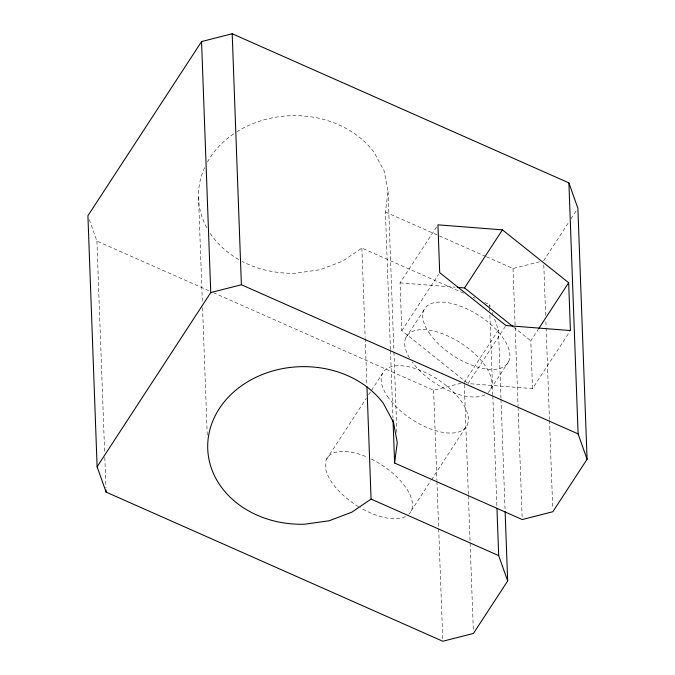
<?xml version="1.0" encoding="UTF-8"?>
<svg xmlns="http://www.w3.org/2000/svg" width="675" height="675" viewBox="0 0 675 675"><rect width="100%" height="100%" fill="white"/><g stroke="black" fill="none" stroke-linecap="round" stroke-linejoin="round"><path stroke-width="0.51" stroke-dasharray="3.38 2.53" d="M390.445 349.591L385.4 212.009L388.058 191.531L384.252 171.239L374.245 152.542A94.812 78.789 -2.1 0 0 236.832 131.785M467.235 382.919L401.811 330.708L400.056 282.884L436.792 226.589M401.811 330.708L438.548 274.404M326.531 459.253L366.289 398.334M368.592 394.799L370.896 391.264M371.469 390.386L382.413 373.613M405.945 337.542L423.942 309.96M464.24 382.43L498.471 329.965L494.665 319.233M543.645 260.727L568.755 222.244M571.033 218.751L576.172 210.878M505.356 326.388L468.045 383.569L532.533 388.614L569.843 331.433M411.235 510.832L430.827 480.811M431.401 479.933L467.117 425.191M490.649 389.121L508.646 361.538M532.533 388.614L530.778 340.791L538.245 329.349M463.582 293.127L361.876 248.079L342.596 261.2L319.967 269.772L295.515 273.215A94.812 78.789 -2.1 0 1 242.283 261.461M486.472 256.778L513.017 268.54L539.561 261.765M213.3 292.663L433.603 390.251L463.219 382.691M400.056 282.884L455.178 287.196M385.4 212.009L485.511 256.357M473.175 297.38L475.09 298.232M484.692 302.476L489.485 304.602L490.177 306.551M89.294 219.645L96.896 241.102L209.453 290.959M513.608 327.08L530.778 340.791M492.252 312.407L492.944 314.356M543.797 264.921L545.653 315.335M545.881 321.637L546.075 326.886M546.109 327.94L549.458 419.31M549.501 420.356L552.698 507.524M513.017 268.54L518.062 406.114M518.096 407.168L522.146 517.438M498.471 329.965L500.977 398.225M501.01 399.279L505.094 510.604M489.485 304.602L489.561 306.703M489.603 307.758L489.721 310.905M489.873 315.107L492.801 394.926M492.834 395.972L496.884 506.242M464.316 384.531L468.357 494.809M468.391 495.855L470.087 542.067M470.129 543.113L473.361 631.336M433.603 390.251L436.919 480.566M436.953 481.612L438.649 527.825M438.691 528.879L442.733 639.149M388.058 191.531L393.913 351.16M393.947 352.215L396.951 434.126M390.488 350.637L392.951 417.859M361.876 248.079L365.141 337.348M365.183 338.394L366.879 384.607M198.518 197.378L202.365 302.4M202.559 307.648L207.259 435.78M96.896 241.102L104.642 452.199M104.836 457.447L105.95 487.907M238.68 259.495A94.812 78.789 -2.1 0 1 209.984 233.01M206.82 227.745A94.812 78.789 -2.1 0 1 205.09 166.548M207.444 162A94.812 78.789 -2.1 0 1 235.963 132.334M405.464 516.544A49.663 23.827 33.1 0 1 360.29 507.735M358.585 506.714A49.663 23.827 33.1 0 1 325.552 462.299A49.663 23.827 33.1 0 1 367.875 457.431M371.377 459.068A49.663 23.827 33.1 0 1 408.805 514.207M484.878 394.833A49.663 23.827 33.1 0 1 412.18 362.011M409.404 357.809A49.663 23.827 33.1 0 1 447.095 335.635A49.663 23.827 33.1 0 1 488.211 392.496M387.534 396.487A49.663 23.827 33.1 0 0 463.008 429.916A49.663 23.827 33.1 0 0 423.757 371.79A49.663 23.827 33.1 0 0 387.534 396.487M429.064 332.834A49.663 23.827 33.1 0 0 504.537 366.272A49.663 23.827 33.1 0 0 465.286 308.137A49.663 23.827 33.1 0 0 429.064 332.834"/><path stroke-width="1.01" d="M505.128 511.65L507.676 580.964L473.437 633.437L442.808 641.25L106.102 492.109L97.116 466.746L87.919 215.738L201.563 41.563L232.192 33.75L568.898 182.891L577.884 208.254L587.081 459.262L552.85 511.726L522.222 519.539L394.605 463.016L397.263 442.53L393.457 422.246L383.451 403.54A94.812 78.789 -2.1 0 0 219.299 408.611A94.812 78.789 -2.1 0 0 304.712 524.213L329.164 520.771L351.802 512.198L371.073 499.078L366.955 386.707M97.116 466.746L210.76 292.57L201.563 41.563M457.262 287.356L464.543 287.93L502.419 229.863L568.662 282.732L570.417 330.556L505.929 325.51L439.695 272.649L437.94 224.826L502.419 229.863M538.819 328.472L568.662 282.732M210.76 292.57L241.397 284.749L578.104 433.898L587.081 459.262M371.073 499.078L498.69 555.609L507.676 580.964M464.543 287.93L512.789 326.43M568.898 182.891L578.104 433.898M496.96 508.343L498.69 555.609M393.027 419.96L394.605 463.016M232.192 33.75L241.397 284.749M106.026 490.008L106.102 492.109"/></g></svg>
